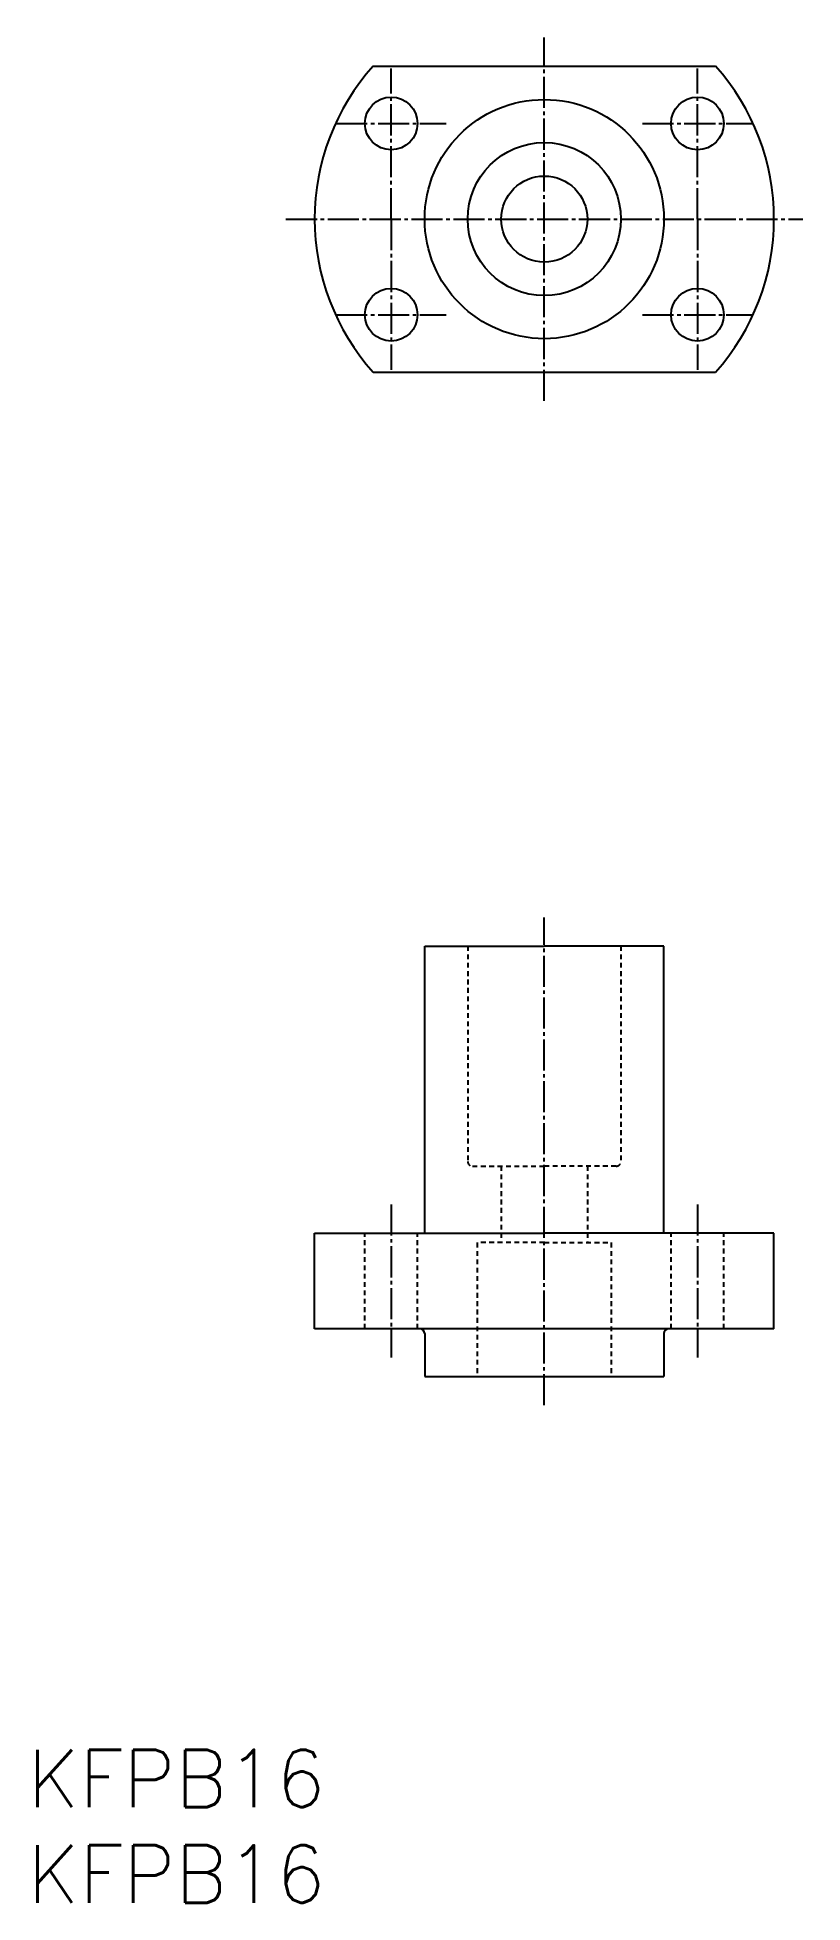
# Model space of a CAD drawing. Extents: x 127 to 207, y -543 to -348.
import ezdxf

# ---------------------------------------------------------------- set-up
doc = ezdxf.new("R2010")
doc.units = 0
doc.header["$LTSCALE"] = 0.25
doc.linetypes.add('CENTER', pattern=[17.5, 13, -1.5, 1.5, -1.5])
doc.linetypes.add('DASHED', pattern=[3.5, 2, -1.5])
doc.layers.get('0').update_dxf_attribs({"linetype": 'CONTINUOUS'})
doc.layers.add('CENTER', color=1, linetype='CENTER')
doc.styles.get("Standard").update_dxf_attribs({"font": 'txt', "bigfont": 'BIGFONT'})

msp = doc.modelspace()

# ---------------------------------------------------------------- linework, layer by layer
at = {"color": 7, "linetype": 'CONTINUOUS'}
for p, q in [((162.36, -351), (198.14, -351)), ((162.36, -383), (198.14, -383)), ((167.75, -473), (167.75, -443)), ((167.75, -443), (180.25, -443)), ((192.75, -443), (180.25, -443)), ((192.75, -473), (192.75, -443)), ((156.25, -473), (167.75, -473)), ((156.25, -483), (156.25, -473)), ((167.75, -473), (180.25, -473)), ((192.75, -473), (180.25, -473)), ((204.25, -473), (192.75, -473)), ((204.25, -483), (204.25, -473)), ((204.25, -483), (156.25, -483)), ((167.75, -483.5), (167.75, -488)), ((192.75, -483.5), (192.75, -488)), ((167.75, -488), (192.75, -488))]:
    msp.add_line(p, q, dxfattribs=at)
at = {"color": 3, "linetype": 'DASHED'}
for p, q in [((172.25, -443), (172.25, -465.5)), ((188.25, -443), (188.25, -465.5)), ((172.75, -466), (180.25, -466)), ((175.75, -466), (175.75, -474)), ((187.75, -466), (180.25, -466)), ((184.75, -466), (184.75, -474)), ((161.5, -483), (161.5, -473)), ((167, -483), (167, -473)), ((193.5, -483), (193.5, -473)), ((199, -483), (199, -473)), ((180.25, -474), (173.25, -474)), ((173.25, -474), (173.25, -488)), ((180.25, -474), (187.25, -474)), ((187.25, -474), (187.25, -488))]:
    msp.add_line(p, q, dxfattribs=at)
at = {"color": 7, "linetype": 'CONTINUOUS'}
for centre, radius in [((164.25, -357), 2.75), ((180.25, -367), 12.5), ((196.25, -357), 2.75), ((180.25, -367), 8), ((180.25, -367), 4.5), ((164.25, -377), 2.75), ((196.25, -377), 2.75)]:
    msp.add_circle(centre, radius, dxfattribs=at)
for centre, radius, start, end in [((180.25, -367), 24, 138.1897, 180), ((180.25, -367), 24, 0, 41.8103), ((180.25, -367), 24, 180, 221.8103), ((180.25, -367), 24, 318.1897, 0), ((167.25, -483.5), 0.5, 0, 90), ((193.25, -483.5), 0.5, 90, 180)]:
    msp.add_arc(centre, radius, start, end, dxfattribs=at)
at = {"color": 3, "linetype": 'DASHED'}
for centre, start, end in [((172.75, -465.5), 180, 270), ((187.75, -465.5), 270, 0)]:
    msp.add_arc(centre, 0.5, start, end, dxfattribs=at)
at = {"layer": 'CENTER', "color": 1, "linetype": 'CENTER'}
for p, q in [((180.25, -386), (180.25, -348)), ((164.25, -367), (164.25, -351.25)), ((196.25, -367), (196.25, -351.25)), ((158.5, -357), (170, -357)), ((190.5, -357), (202, -357)), ((153.25, -367), (207.25, -367)), ((164.25, -367), (164.25, -382.75)), ((196.25, -367), (196.25, -382.75)), ((158.5, -377), (170, -377)), ((190.5, -377), (202, -377)), ((180.25, -491), (180.25, -440)), ((164.25, -470), (164.25, -486)), ((196.25, -470), (196.25, -486))]:
    msp.add_line(p, q, dxfattribs=at)

# ---------------------------------------------------------------- texts
at = {"color": 7, "linetype": 'CONTINUOUS'}
for p in [(126.25, -533), (126.25, -543)]:
    msp.add_text('KFPB16', height=6, dxfattribs=at).set_placement(p)

doc.saveas('drawing.dxf')
